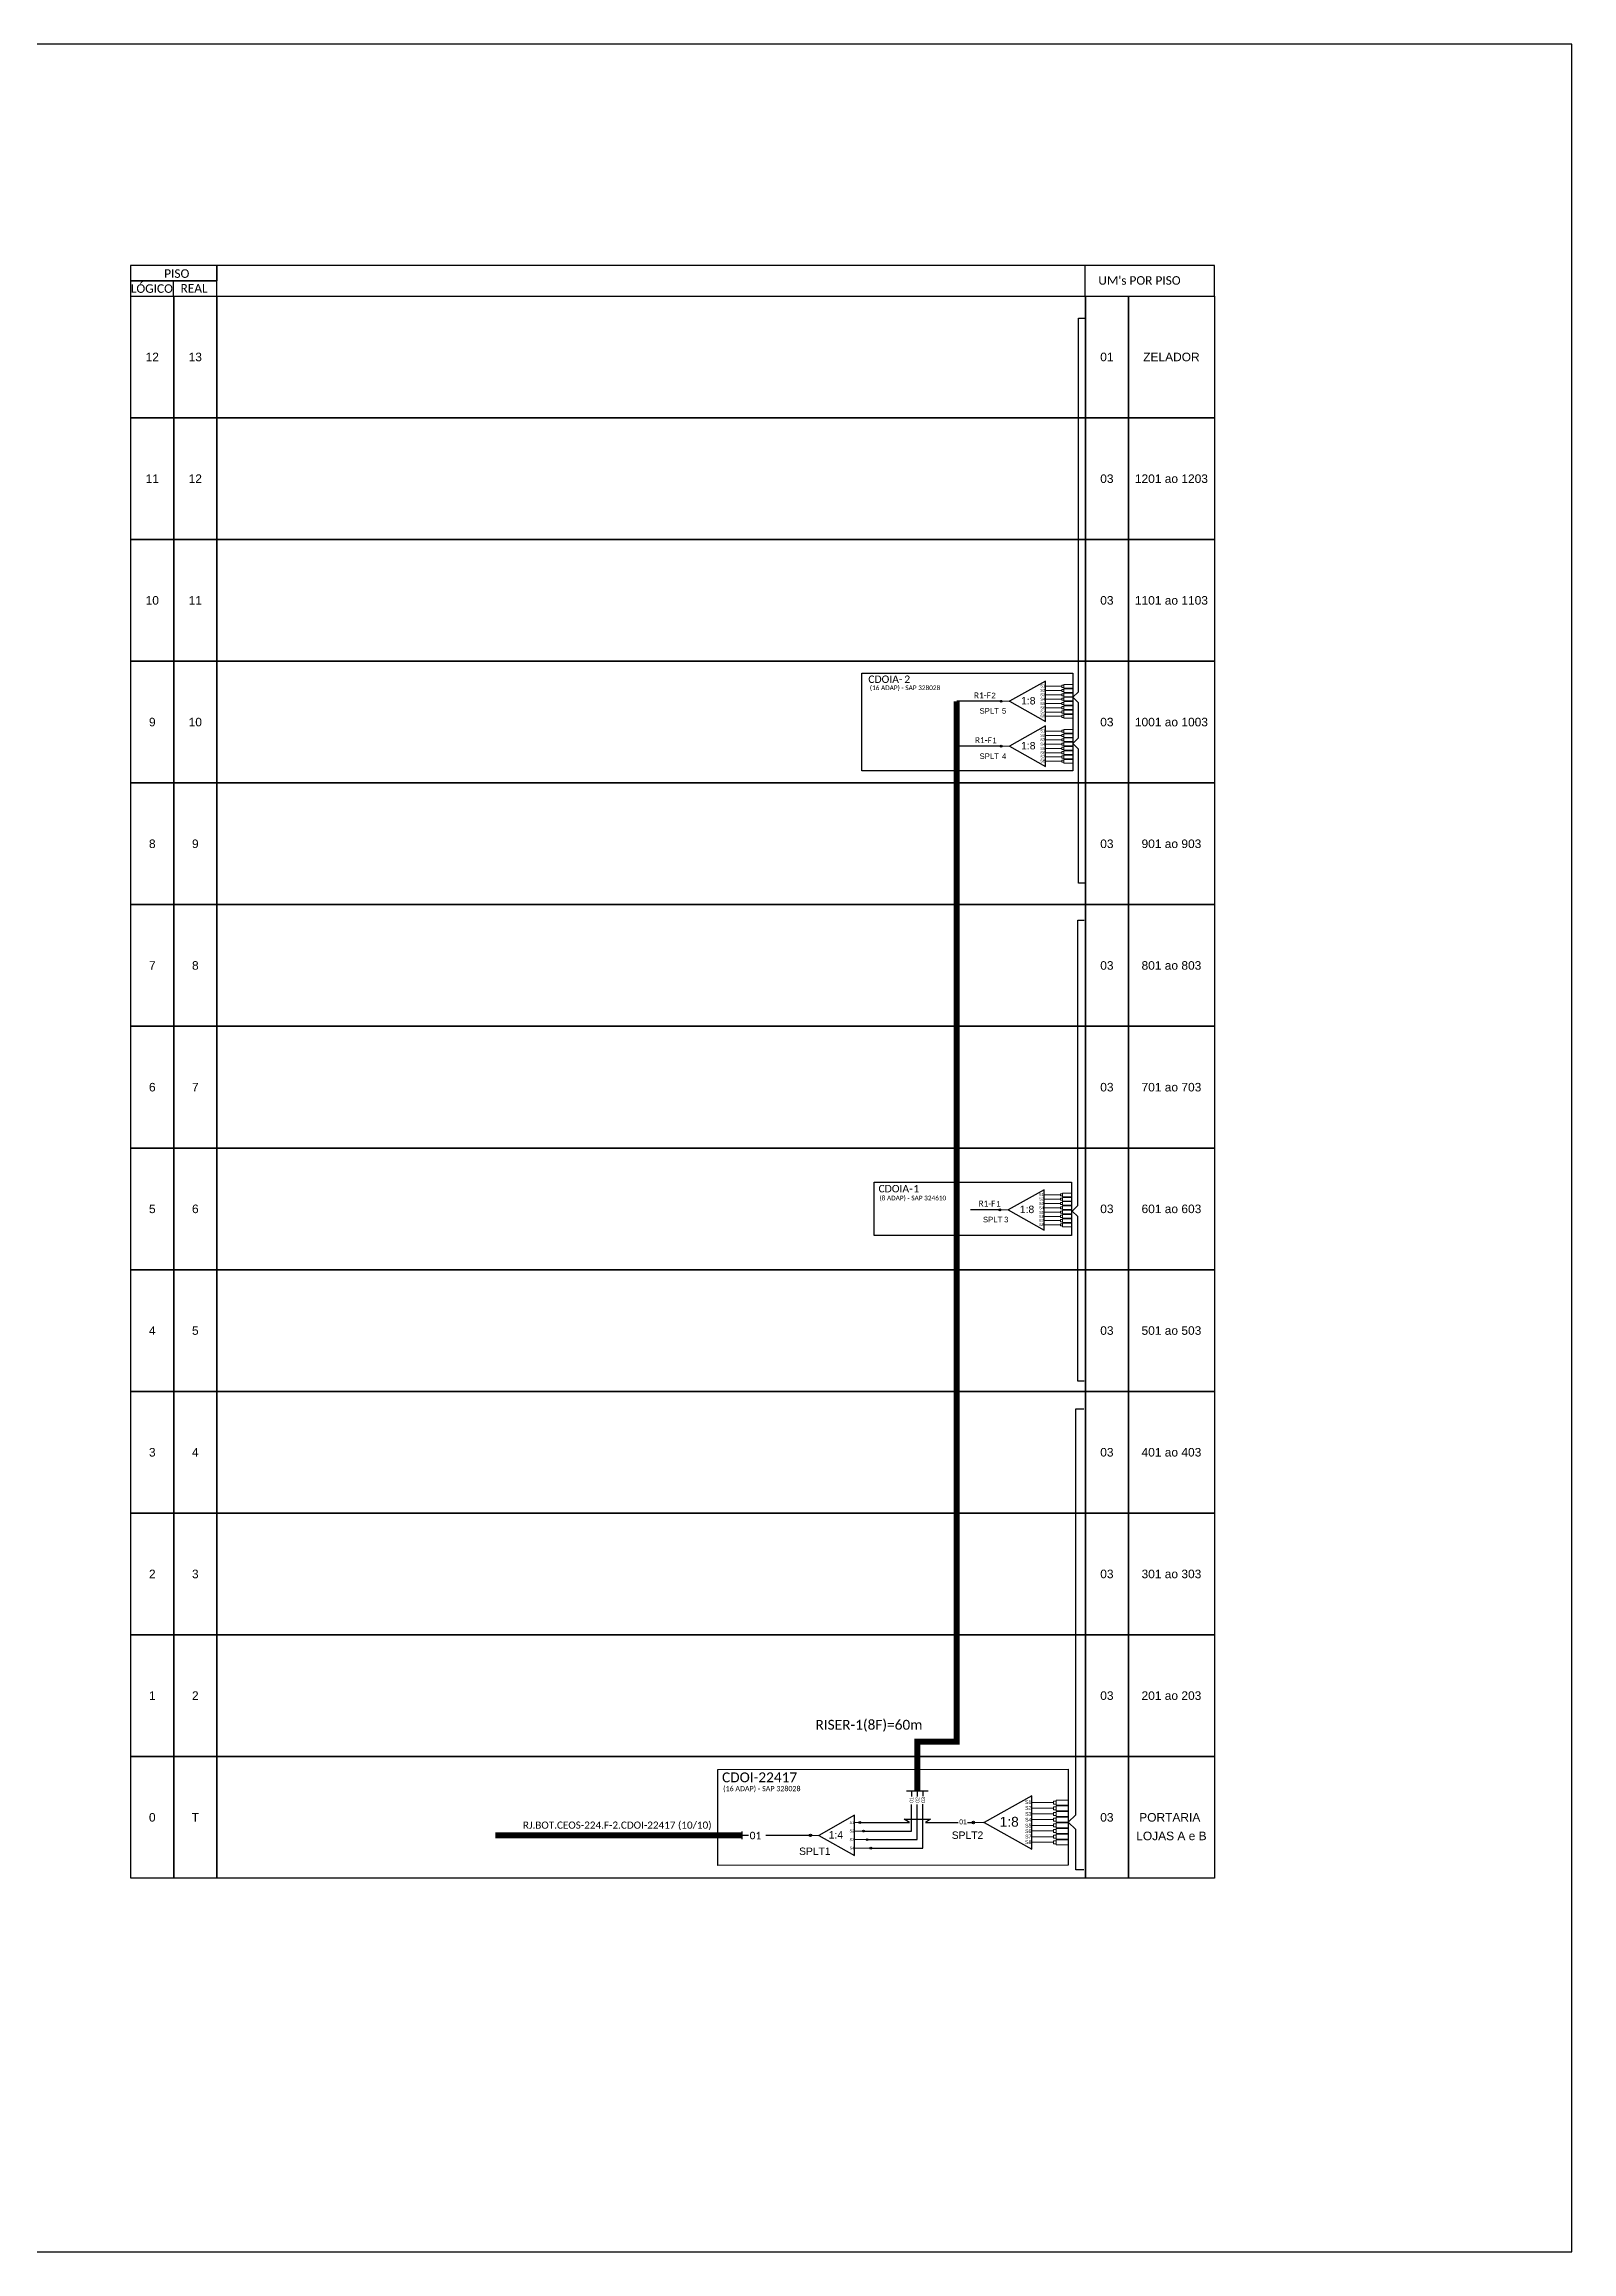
# Model space of a CAD drawing. Extents: x -89 to 2622484776, y -1852823961 to 1299.
# Drawn here: x 1233 to 1644, y 705 to 1299 of the extents above; entities that cross this region are included whole.
import ezdxf
from ezdxf.enums import TextEntityAlignment as Align

# ---------------------------------------------------------------- set-up
doc = ezdxf.new("R2010")
doc.units = 0
doc.styles.add('ARIAL', font='arial.ttf')
doc.styles.add('WMF-Calibri0', font='calibri.ttf')

# ---------------------------------------------------------------- blocks, each defined once
blk = doc.blocks.new('SPLT_1-4_DIV_DIR')
h = blk.add_hatch(color=3)
h.dxf.hatch_style = 1
edge = h.paths.add_edge_path()
edge.add_arc((13.27, 3.47), 0.242, 0, 360)
h = blk.add_hatch(color=3)
h.dxf.hatch_style = 1
edge = h.paths.add_edge_path()
edge.add_arc((14.27, 1.17), 0.242, 0, 360)
h = blk.add_hatch(color=3)
h.dxf.hatch_style = 1
edge = h.paths.add_edge_path()
edge.add_arc((15.27, -1.14), 0.242, 0, 360)
h = blk.add_hatch(color=3)
h.dxf.hatch_style = 1
edge = h.paths.add_edge_path()
edge.add_arc((16.27, -3.45), 0.242, 0, 360)
at = {"color": 1, "lineweight": 0}
blk.add_lwpolyline([(2.22, 0), (0, 0)], dxfattribs=at)
at = {"color": 1}
blk.add_lwpolyline([(11.89, 5.45), (2.22, 0), (11.89, -5.45), (11.89, 5.45)], dxfattribs=at)
at = {"color": 7, "lineweight": 0}
for points in [[(13.27, 3.47), (11.89, 3.47)], [(11.89, 1.17), (14.27, 1.17)], [(11.89, -1.14), (15.27, -1.14)], [(11.89, -3.45), (16.27, -3.45)]]:
    blk.add_lwpolyline(points, dxfattribs=at)
at = {"color": 3}
for centre in [(13.27, 3.47), (14.27, 1.17), (15.27, -1.14), (16.27, -3.45)]:
    blk.add_circle(centre, 0.242, dxfattribs=at)
at = {"color": 1, "style": 'ARIAL'}
for s, height, p in [('1:4', 2, (4.91, -0.85)), ('S1', 0.75, (10.52, 3.07)), ('S2', 0.75, (10.52, 0.81)), ('S3', 0.75, (10.52, -1.54)), ('S4', 0.75, (10.52, -3.8))]:
    blk.add_text(s, height=height, dxfattribs=at).set_placement(p)
blk = doc.blocks.new('SPLT_1-8_SC-APC')
at = {"color": 1}
blk.add_lwpolyline([(-7.37, -2.1), (-17.04, -7.55), (-7.37, -13), (-7.37, -2.1)], dxfattribs=at)
at = {"color": 3, "lineweight": 0}
for points in [[(-2.99, -3.51), (-7.37, -3.51)], [(-7.37, -4.66), (-2.99, -4.66)], [(-7.37, -5.82), (-2.99, -5.82)], [(-2.41, -3.02), (-2.41, -4)], [(-2.41, -3.02), (0, -3.02)], [(-2.41, -4), (0, -4)], [(-2.41, -4.17), (-2.41, -5.16)], [(-2.41, -4.17), (0, -4.17)], [(-2.41, -5.16), (0, -5.16)], [(-2.41, -5.32), (-2.41, -6.31)], [(-2.41, -5.32), (0, -5.32)], [(-7.37, -6.97), (-2.99, -6.97)], [(-7.37, -8.12), (-2.99, -8.12)], [(-7.37, -9.28), (-2.99, -9.28)], [(-7.37, -10.43), (-2.99, -10.43)], [(-7.37, -11.58), (-2.99, -11.58)], [(-2.41, -6.31), (0, -6.31)], [(-2.41, -6.48), (-2.41, -7.46)], [(-2.41, -6.48), (0, -6.48)], [(-2.41, -7.46), (0, -7.46)], [(-2.41, -7.63), (-2.41, -8.62)], [(-2.41, -7.63), (0, -7.63)], [(-2.41, -8.62), (0, -8.62)], [(-2.41, -8.78), (-2.41, -9.77)], [(-2.41, -8.78), (0, -8.78)], [(-2.41, -9.77), (0, -9.77)], [(-2.41, -9.94), (-2.41, -10.92)], [(-2.41, -9.94), (0, -9.94)], [(-2.41, -10.92), (0, -10.92)], [(-2.41, -11.09), (-2.41, -12.08)], [(-2.41, -11.09), (0, -11.09)], [(-2.41, -12.08), (0, -12.08)]]:
    blk.add_lwpolyline(points, dxfattribs=at)
for points in [[(-2.99, -3.22), (-2.41, -3.22), (-2.41, -3.8), (-2.99, -3.8)], [(-2.99, -4.38), (-2.41, -4.38), (-2.41, -4.95), (-2.99, -4.95)], [(-2.99, -5.53), (-2.41, -5.53), (-2.41, -6.1), (-2.99, -6.1)], [(-2.99, -6.68), (-2.41, -6.68), (-2.41, -7.26), (-2.99, -7.26)], [(-2.99, -7.84), (-2.41, -7.84), (-2.41, -8.41), (-2.99, -8.41)], [(-2.99, -8.99), (-2.41, -8.99), (-2.41, -9.56), (-2.99, -9.56)], [(-2.99, -10.14), (-2.41, -10.14), (-2.41, -10.72), (-2.99, -10.72)], [(-2.99, -11.3), (-2.41, -11.3), (-2.41, -11.87), (-2.99, -11.87)]]:
    blk.add_lwpolyline(points, close=True, dxfattribs=at)
at = {"color": 1, "lineweight": 0}
blk.add_lwpolyline([(-17.04, -7.55), (-19.26, -7.55)], dxfattribs=at)
at = {"color": 1, "style": 'ARIAL'}
for s, height, p in [('S1', 0.75, (-8.74, -3.78)), ('S2', 0.75, (-8.74, -4.97)), ('S3', 0.75, (-8.74, -6.18)), ('1:8', 2, (-13.91, -8.4)), ('S4', 0.75, (-8.74, -7.36)), ('S5', 0.75, (-8.74, -8.57)), ('S6', 0.75, (-8.74, -9.69)), ('S7', 0.75, (-8.74, -10.78)), ('S8', 0.75, (-8.74, -11.9))]:
    blk.add_text(s, height=height, dxfattribs=at).set_placement(p)

msp = doc.modelspace()

# ---------------------------------------------------------------- hatches: boundary and pattern name
h = msp.add_hatch(color=3)
h.dxf.hatch_style = 1
edge = h.paths.add_edge_path()
edge.add_arc((1490.26, 1122.21), 0.256, 0, 360)
h = msp.add_hatch(color=3)
h.dxf.hatch_style = 1
edge = h.paths.add_edge_path()
edge.add_arc((1490.26, 1110.12), 0.256, 0, 360)
h = msp.add_hatch(color=3)
h.dxf.hatch_style = 1
edge = h.paths.add_edge_path()
edge.add_arc((1489.92, 985.36), 0.256, 0, 360)
h = msp.add_hatch(color=3)
h.dxf.hatch_style = 1
edge = h.paths.add_edge_path()
edge.add_arc((1482.77, 820.55), 0.339, 0, 360)

# ---------------------------------------------------------------- linework, layer by layer
at = {"color": 5}
for p, q in [((1466.14, 829.03), (1466.14, 827.58)), ((1467.67, 829.03), (1467.67, 827.58)), ((1469.22, 829.04), (1469.22, 827.59))]:
    msp.add_line(p, q, dxfattribs=at)
for points in [[(805.18, 705.02), (1643.75, 705.02), (1643.75, 1299.02), (805.18, 1299.02), (805.18, 705.02)], [(1279.25, 1231.23), (1547.62, 1231.23), (1547.62, 1239.45), (1279.25, 1239.45), (1279.25, 1239.45), (1279.25, 1235.34)], [(1512.87, 1231.23), (1512.87, 1239.45)], [(1267.68, 1231.23), (1267.68, 1235.34)]]:
    msp.add_lwpolyline(points)
for points in [[(1256.11, 1235.34), (1279.25, 1235.34), (1279.25, 1239.45), (1256.11, 1239.45)], [(1256.11, 1231.23), (1279.25, 1231.23), (1279.25, 1235.34), (1256.11, 1235.34)], [(1256.14, 1231.23), (1267.72, 1231.23), (1267.72, 1198.49), (1256.14, 1198.49)], [(1267.72, 1231.23), (1279.29, 1231.23), (1279.29, 1198.49), (1267.72, 1198.49)], [(1279.29, 1231.23), (1512.91, 1231.23), (1512.91, 1198.49), (1279.29, 1198.49)], [(1512.91, 1231.23), (1524.48, 1231.23), (1524.48, 1198.49), (1512.91, 1198.49)], [(1524.48, 1231.23), (1547.62, 1231.23), (1547.62, 1198.49), (1524.48, 1198.49)], [(1256.14, 1198.49), (1267.72, 1198.49), (1267.72, 1165.74), (1256.14, 1165.74)], [(1267.72, 1198.49), (1279.29, 1198.49), (1279.29, 1165.74), (1267.72, 1165.74)], [(1279.29, 1198.49), (1512.91, 1198.49), (1512.91, 1165.74), (1279.29, 1165.74)], [(1512.91, 1198.49), (1524.48, 1198.49), (1524.48, 1165.74), (1512.91, 1165.74)], [(1524.48, 1198.49), (1547.62, 1198.49), (1547.62, 1165.74), (1524.48, 1165.74)], [(1256.14, 1165.74), (1267.72, 1165.74), (1267.72, 1133), (1256.14, 1133)], [(1267.72, 1165.74), (1279.29, 1165.74), (1279.29, 1133), (1267.72, 1133)], [(1279.29, 1165.74), (1512.91, 1165.74), (1512.91, 1133), (1279.29, 1133)], [(1512.91, 1165.74), (1524.48, 1165.74), (1524.48, 1133), (1512.91, 1133)], [(1524.48, 1165.74), (1547.62, 1165.74), (1547.62, 1133), (1524.48, 1133)], [(1256.14, 1133), (1267.72, 1133), (1267.72, 1100.25), (1256.14, 1100.25)], [(1267.72, 1133), (1279.29, 1133), (1279.29, 1100.25), (1267.72, 1100.25)], [(1279.29, 1133), (1512.91, 1133), (1512.91, 1100.25), (1279.29, 1100.25)], [(1512.91, 1133), (1524.48, 1133), (1524.48, 1100.25), (1512.91, 1100.25)], [(1524.48, 1133), (1547.62, 1133), (1547.62, 1100.25), (1524.48, 1100.25)], [(1256.14, 1100.25), (1267.72, 1100.25), (1267.72, 1067.51), (1256.14, 1067.51)], [(1267.72, 1100.25), (1279.29, 1100.25), (1279.29, 1067.51), (1267.72, 1067.51)], [(1279.29, 1100.25), (1512.91, 1100.25), (1512.91, 1067.51), (1279.29, 1067.51)], [(1512.91, 1100.25), (1524.48, 1100.25), (1524.48, 1067.51), (1512.91, 1067.51)], [(1524.48, 1100.25), (1547.62, 1100.25), (1547.62, 1067.51), (1524.48, 1067.51)], [(1256.14, 1067.51), (1267.72, 1067.51), (1267.72, 1034.77), (1256.14, 1034.77)], [(1267.72, 1067.51), (1279.29, 1067.51), (1279.29, 1034.77), (1267.72, 1034.77)], [(1279.29, 1067.51), (1512.91, 1067.51), (1512.91, 1034.77), (1279.29, 1034.77)], [(1512.91, 1067.51), (1524.48, 1067.51), (1524.48, 1034.77), (1512.91, 1034.77)], [(1524.48, 1067.51), (1547.62, 1067.51), (1547.62, 1034.77), (1524.48, 1034.77)], [(1256.14, 1034.77), (1267.72, 1034.77), (1267.72, 1002.02), (1256.14, 1002.02)], [(1267.72, 1034.77), (1279.29, 1034.77), (1279.29, 1002.02), (1267.72, 1002.02)], [(1279.29, 1034.77), (1512.91, 1034.77), (1512.91, 1002.02), (1279.29, 1002.02)], [(1512.91, 1034.77), (1524.48, 1034.77), (1524.48, 1002.02), (1512.91, 1002.02)], [(1524.48, 1034.77), (1547.62, 1034.77), (1547.62, 1002.02), (1524.48, 1002.02)], [(1256.14, 1002.02), (1267.72, 1002.02), (1267.72, 969.28), (1256.14, 969.28)], [(1267.72, 1002.02), (1279.29, 1002.02), (1279.29, 969.28), (1267.72, 969.28)], [(1279.29, 1002.02), (1512.91, 1002.02), (1512.91, 969.28), (1279.29, 969.28)], [(1512.91, 1002.02), (1524.48, 1002.02), (1524.48, 969.28), (1512.91, 969.28)], [(1524.48, 1002.02), (1547.62, 1002.02), (1547.62, 969.28), (1524.48, 969.28)], [(1256.14, 969.28), (1267.72, 969.28), (1267.72, 936.54), (1256.14, 936.54)], [(1267.72, 969.28), (1279.29, 969.28), (1279.29, 936.54), (1267.72, 936.54)], [(1279.29, 969.28), (1512.91, 969.28), (1512.91, 936.54), (1279.29, 936.54)], [(1512.91, 969.28), (1524.48, 969.28), (1524.48, 936.54), (1512.91, 936.54)], [(1524.48, 969.28), (1547.62, 969.28), (1547.62, 936.54), (1524.48, 936.54)], [(1256.14, 936.54), (1267.72, 936.54), (1267.72, 903.79), (1256.14, 903.79)], [(1267.72, 936.54), (1279.29, 936.54), (1279.29, 903.79), (1267.72, 903.79)], [(1279.29, 936.54), (1512.91, 936.54), (1512.91, 903.79), (1279.29, 903.79)], [(1512.91, 936.54), (1524.48, 936.54), (1524.48, 903.79), (1512.91, 903.79)], [(1524.48, 936.54), (1547.62, 936.54), (1547.62, 903.79), (1524.48, 903.79)], [(1256.14, 903.79), (1267.72, 903.79), (1267.72, 871.05), (1256.14, 871.05)], [(1267.72, 903.79), (1279.29, 903.79), (1279.29, 871.05), (1267.72, 871.05)], [(1279.29, 903.79), (1512.91, 903.79), (1512.91, 871.05), (1279.29, 871.05)], [(1512.91, 903.79), (1524.48, 903.79), (1524.48, 871.05), (1512.91, 871.05)], [(1524.48, 903.79), (1547.62, 903.79), (1547.62, 871.05), (1524.48, 871.05)], [(1256.14, 871.05), (1267.72, 871.05), (1267.72, 838.3), (1256.14, 838.3)], [(1267.72, 871.05), (1279.29, 871.05), (1279.29, 838.3), (1267.72, 838.3)], [(1279.29, 871.05), (1512.91, 871.05), (1512.91, 838.3), (1279.29, 838.3)], [(1512.91, 871.05), (1524.48, 871.05), (1524.48, 838.3), (1512.91, 838.3)], [(1524.48, 871.05), (1547.62, 871.05), (1547.62, 838.3), (1524.48, 838.3)], [(1256.14, 838.3), (1267.72, 838.3), (1267.72, 805.56), (1256.14, 805.56)], [(1267.72, 838.3), (1279.29, 838.3), (1279.29, 805.56), (1267.72, 805.56)], [(1279.29, 838.3), (1512.91, 838.3), (1512.91, 805.56), (1279.29, 805.56)], [(1512.91, 838.3), (1524.48, 838.3), (1524.48, 805.56), (1512.91, 805.56)], [(1524.48, 838.3), (1547.62, 838.3), (1547.62, 805.56), (1524.48, 805.56)]]:
    msp.add_lwpolyline(points, close=True)
at = {"color": 3}
for points in [[(1512.74, 1073.32), (1511.09, 1073.32), (1511.09, 1103.71), (1511.09, 1103.71), (1511.09, 1109.37), (1509.52, 1110.88), (1511.09, 1112.38), (1511.09, 1116.11), (1511.09, 1116.11), (1511.09, 1121.78), (1509.52, 1123.28), (1511.09, 1124.79), (1511.09, 1225.32), (1512.74, 1225.32)], [(1512.54, 939.32), (1510.89, 939.32), (1510.89, 983.55), (1509.32, 985.06), (1510.89, 986.57), (1510.89, 1063.32), (1512.54, 1063.32)], [(1512.51, 807.82), (1510.32, 807.82), (1510.33, 818.66), (1508.25, 820.66), (1510.33, 822.65), (1510.33, 931.82), (1512.51, 931.82)], [(1452.22, 820.55), (1465.56, 820.55), (1464.14, 821.41), (1471.29, 821.41), (1469.9, 820.55), (1478.69, 820.55)], [(1481.19, 820.55), (1482.77, 820.55)], [(1422.32, 817.07), (1420.54, 817.07)], [(1438.95, 817.07), (1426.93, 817.07)]]:
    msp.add_lwpolyline(points, dxfattribs=at)
at = {"color": 1}
for points in [[(1509.52, 1105.87), (1509.52, 1105.87), (1509.52, 1103.49), (1452.77, 1103.49), (1452.77, 1129.76), (1456.39, 1129.76)], [(1498.5, 827.75), (1485.72, 820.55), (1498.5, 813.34), (1498.5, 827.75)], [(1420.54, 818.12), (1420.54, 816.03)]]:
    msp.add_lwpolyline(points, dxfattribs=at)
for points in [[(1452.77, 1129.76), (1509.52, 1129.76), (1509.52, 1103.49), (1452.77, 1103.49)], [(1456.08, 992.81), (1509.21, 992.81), (1509.21, 978.49), (1456.08, 978.49)], [(1414.04, 834.82), (1508.25, 834.88), (1508.25, 809.04), (1414.04, 808.99)]]:
    msp.add_lwpolyline(points, close=True, dxfattribs=at)
at = {"color": 5, "const_width": 1.6}
msp.add_lwpolyline([(1478.3, 1122.21), (1478.3, 842.32), (1467.67, 842.32), (1467.67, 829.03)], dxfattribs=at)
at = {"color": 5}
for points in [[(1490.26, 1122.21), (1478.3, 1122.21)], [(1490.26, 1110.12), (1478.3, 1110.12)], [(1489.92, 985.36), (1482.05, 985.36)], [(1464.82, 829.04), (1470.6, 829.04)], [(1453.22, 818.24), (1466.11, 818.24), (1466.14, 825.43)], [(1454.22, 815.93), (1467.67, 815.93), (1467.67, 825.43)], [(1455.22, 813.63), (1469.22, 813.63), (1469.22, 825.44)]]:
    msp.add_lwpolyline(points, dxfattribs=at)
at = {"color": 3, "lineweight": 0}
for points in [[(1504.29, 825.88), (1498.5, 825.88)], [(1505.06, 826.54), (1505.06, 825.23)], [(1505.06, 826.54), (1508.25, 826.54)], [(1498.5, 824.36), (1504.29, 824.36)], [(1498.5, 822.83), (1504.29, 822.83)], [(1498.5, 821.31), (1504.29, 821.31)], [(1498.5, 819.78), (1504.29, 819.78)], [(1505.06, 825.23), (1508.25, 825.23)], [(1505.06, 825.01), (1505.06, 823.71)], [(1505.06, 825.01), (1508.25, 825.01)], [(1505.06, 823.71), (1508.25, 823.71)], [(1505.06, 823.49), (1505.06, 822.18)], [(1505.06, 823.49), (1508.25, 823.49)], [(1505.06, 822.18), (1508.25, 822.18)], [(1505.06, 821.96), (1505.06, 820.66)], [(1505.06, 821.96), (1508.25, 821.96)], [(1505.06, 820.66), (1508.25, 820.66)], [(1505.06, 820.44), (1505.06, 819.13)], [(1505.06, 820.44), (1508.25, 820.44)], [(1498.5, 818.26), (1504.29, 818.26)], [(1498.5, 816.73), (1504.29, 816.73)], [(1498.5, 815.21), (1504.29, 815.21)], [(1505.06, 819.13), (1508.25, 819.13)], [(1505.06, 818.91), (1505.06, 817.61)], [(1505.06, 818.91), (1508.25, 818.91)], [(1505.06, 817.61), (1508.25, 817.61)], [(1505.06, 817.39), (1505.06, 816.08)], [(1505.06, 817.39), (1508.25, 817.39)], [(1505.06, 816.08), (1508.25, 816.08)], [(1505.06, 815.86), (1505.06, 814.56)], [(1505.06, 815.86), (1508.25, 815.86)], [(1505.06, 814.56), (1508.25, 814.56)]]:
    msp.add_lwpolyline(points, dxfattribs=at)
for points in [[(1504.29, 826.26), (1505.06, 826.26), (1505.06, 825.51), (1504.29, 825.51)], [(1504.29, 824.74), (1505.06, 824.74), (1505.06, 823.98), (1504.29, 823.98)], [(1504.29, 823.21), (1505.06, 823.21), (1505.06, 822.46), (1504.29, 822.46)], [(1504.29, 821.69), (1505.06, 821.69), (1505.06, 820.93), (1504.29, 820.93)], [(1504.29, 820.16), (1505.06, 820.16), (1505.06, 819.4), (1504.29, 819.4)], [(1504.29, 818.64), (1505.06, 818.64), (1505.06, 817.88), (1504.29, 817.88)], [(1504.29, 817.11), (1505.06, 817.11), (1505.06, 816.35), (1504.29, 816.35)], [(1504.29, 815.59), (1505.06, 815.59), (1505.06, 814.83), (1504.29, 814.83)]]:
    msp.add_lwpolyline(points, close=True, dxfattribs=at)
at = {"color": 1, "lineweight": 0}
msp.add_lwpolyline([(1485.72, 820.55), (1482.77, 820.55)], dxfattribs=at)
at = {"color": 1, "const_width": 1.6}
msp.add_lwpolyline([(1354.2, 817.08), (1420.54, 817.07)], dxfattribs=at)
at = {"color": 3}
for centre, radius in [((1490.26, 1122.21), 0.256), ((1490.26, 1110.12), 0.256), ((1489.92, 985.36), 0.256), ((1482.77, 820.55), 0.339), ((1438.95, 817.07), 0.339)]:
    msp.add_circle(centre, radius, dxfattribs=at)
for p in [(1256.14, 1231.23), (1256.14, 1198.49), (1256.14, 1165.74), (1256.14, 1133), (1492.48, 1122.21), (1256.14, 1100.25), (1256.14, 1067.51), (1256.14, 1034.77), (1256.14, 1002.02), (1256.14, 969.28), (1256.14, 936.54), (1256.14, 903.79), (1256.14, 871.05), (1256.14, 838.3), (1485.72, 820.55)]:
    msp.add_point(p)
at = {"color": 3, "linetype": 'Continuous'}
for points in [[(1438.71, 816.83), (1438.61, 817.07), (1438.71, 817.31)], [(1438.95, 816.73), (1438.71, 817.31), (1438.95, 817.41)], [(1438.71, 816.83), (1438.71, 817.31), (1438.95, 816.73)], [(1438.95, 816.73), (1438.95, 817.41), (1439.19, 816.83)], [(1439.19, 816.83), (1438.95, 817.41), (1439.19, 817.31)], [(1439.19, 816.83), (1439.19, 817.31), (1439.29, 817.07)]]:
    msp.add_solid(points, dxfattribs=at)

# ---------------------------------------------------------------- block references
at = {"color": 3}
for p in [(1509.52, 1129.76), (1509.52, 1117.67), (1509.18, 992.91)]:
    msp.add_blockref('SPLT_1-8_SC-APC', p, dxfattribs=at)
msp.add_blockref('SPLT_1-4_DIV_DIR', (1438.95, 817.07))

# ---------------------------------------------------------------- texts
at = {"style": 'WMF-Calibri0'}
for s, height, p in [('     PISO', 2.3, (1261.07, 1236.15)), ("UM's POR PISO", 2.3, (1516.4, 1234.29)), ('  LÓGICO', 2.3, (1254.53, 1232.12)), ('    REAL', 2.3, (1266.29, 1232.18)), ('01', 2, (1422.59, 816.04))]:
    msp.add_text(s, height=height, dxfattribs=at).set_placement(p)
at = {"style": 'ARIAL'}
for s, height, p in [('12', 2.3, (1261.93, 1214.86)), ('13', 2.3, (1273.5, 1214.86)), ('01', 2.3, (1518.69, 1214.86)), ('ZELADOR', 2.3, (1536.05, 1214.86)), ('11', 2.3, (1261.93, 1182.11)), ('12', 2.3, (1273.5, 1182.11)), ('03', 2.3, (1518.69, 1182.11)), ('1201 ao 1203', 2.3, (1536.05, 1182.11)), ('10', 2.3, (1261.93, 1149.37)), ('11', 2.3, (1273.5, 1149.37)), ('03', 2.3, (1518.69, 1149.37)), ('1101 ao 1103', 2.3, (1536.05, 1149.37)), ('9', 2.3, (1261.93, 1116.63)), ('10', 2.3, (1273.5, 1116.63)), ('03', 2.3, (1518.69, 1116.63)), ('1001 ao 1003', 2.3, (1536.05, 1116.63)), ('8', 2.3, (1261.93, 1083.88)), ('9', 2.3, (1273.5, 1083.88)), ('03', 2.3, (1518.69, 1083.88)), ('901 ao 903', 2.3, (1536.05, 1083.88)), ('7', 2.3, (1261.93, 1051.14)), ('8', 2.3, (1273.5, 1051.14)), ('03', 2.3, (1518.69, 1051.14)), ('801 ao 803', 2.3, (1536.05, 1051.14)), ('6', 2.3, (1261.93, 1018.39)), ('7', 2.3, (1273.5, 1018.39)), ('03', 2.3, (1518.69, 1018.39)), ('701 ao 703', 2.3, (1536.05, 1018.39)), ('5', 2.3, (1261.93, 985.65)), ('6', 2.3, (1273.5, 985.65)), ('03', 2.3, (1518.69, 985.65)), ('601 ao 603', 2.3, (1536.05, 985.65)), ('4', 2.3, (1261.93, 952.91)), ('5', 2.3, (1273.5, 952.91)), ('03', 2.3, (1518.69, 952.91)), ('501 ao 503', 2.3, (1536.05, 952.91)), ('3', 2.3, (1261.93, 920.16)), ('4', 2.3, (1273.5, 920.16)), ('03', 2.3, (1518.69, 920.16)), ('401 ao 403', 2.3, (1536.05, 920.16)), ('2', 2.3, (1261.93, 887.42)), ('3', 2.3, (1273.5, 887.42)), ('03', 2.3, (1518.69, 887.42)), ('301 ao 303', 2.3, (1536.05, 887.42)), ('1', 2.3, (1261.93, 854.68)), ('2', 2.3, (1273.5, 854.68)), ('03', 2.3, (1518.69, 854.68)), ('201 ao 203', 2.3, (1536.05, 854.68)), ('0', 2.3, (1261.93, 821.93)), ('T', 2.3, (1273.5, 821.93)), ('01', 1.323, (1480, 820.72)), ('03', 2.3, (1518.69, 821.93)), ('PORTARIA ', 2.3, (1536.05, 821.93)), ('LOJAS A e B', 2.3, (1536.05, 816.93))]:
    msp.add_text(s, height=height, dxfattribs=at).set_placement(p, align=Align.MIDDLE_CENTER)
at = {"color": 1}
for s, height, style, p in [('CDOIA-', 2, 'WMF-Calibri0', (1454.52, 1127.15)), ('2', 2, 'WMF-Calibri0', (1464.2, 1127.15)), ('CDOIA-', 2, 'WMF-Calibri0', (1457.26, 990.09)), ('1', 2, 'WMF-Calibri0', (1466.64, 990.09)), ('CDOI-22417', 2.646, 'WMF-Calibri0', (1415.17, 831.37)), ('S1', 0.992, 'ARIAL', (1496.69, 825.53)), ('RJ.BOT.CEOS-224.F-2.CDOI-22417 (10/10)', 1.92, 'WMF-Calibri0', (1361.62, 818.88)), ('1:8', 2.646, 'ARIAL', (1489.85, 819.42)), ('S2', 0.992, 'ARIAL', (1496.69, 823.96)), ('S3', 0.992, 'ARIAL', (1496.69, 822.36)), ('S4', 0.992, 'ARIAL', (1496.69, 820.8)), ('S5', 0.992, 'ARIAL', (1496.69, 819.2)), ('S6', 0.992, 'ARIAL', (1496.69, 817.71)), ('S7', 0.992, 'ARIAL', (1496.69, 816.26)), ('S8', 0.992, 'ARIAL', (1496.69, 814.78))]:
    msp.add_text(s, height=height, dxfattribs=dict(at, style=style)).set_placement(p)
at = {"color": 1, "style": 'WMF-Calibri0'}
for s, height, p in [('(16 ADAP) - SAP 328028', 1.25, (1464.4, 1125.22)), ('(8 ADAP) - SAP 324610', 1.25, (1466.5, 987.94)), ('(16 ADAP) - SAP 328028', 1.375, (1425.88, 828.97))]:
    msp.add_text(s, height=height, dxfattribs=at).set_placement(p, align=Align.CENTER)
at = {"color": 5, "style": 'WMF-Calibri0'}
for s, height, p in [('R1-F', 1.6, (1482.95, 1123)), ('R1-F', 1.6, (1483.21, 1110.96)), ('R1-F', 1.6, (1484.18, 986.28)), ('RISER-1(8F)=60m', 2.6457, (1440.3, 845.52))]:
    msp.add_text(s, height=height, dxfattribs=at).set_placement(p)
at = {"color": 5, "style": 'ARIAL'}
for s, p in [('2', (1488.22, 1123.02)), ('1', (1488.5, 1110.92)), ('1', (1489.54, 986.25))]:
    msp.add_text(s, height=1.5, dxfattribs=at).set_placement(p, align=Align.CENTER)
at = {"color": 7, "style": 'ARIAL'}
for s, p in [('SPLT', (1487.04, 1118.88)), ('5', (1491.04, 1118.88)), ('SPLT', (1487.04, 1106.69)), ('4', (1491.04, 1106.69)), ('SPLT', (1487.96, 982.02)), ('3', (1491.63, 982.02))]:
    msp.add_text(s, height=1.5, dxfattribs=at).set_placement(p, align=Align.CENTER)
at = {"style": 'ARIAL'}
for s, p in [('01', (1466.13, 826.59)), ('02', (1467.75, 826.59)), ('03', (1469.3, 826.6))]:
    msp.add_text(s, height=0.992, rotation=90, dxfattribs=at).set_placement(p, align=Align.MIDDLE_CENTER)
for s, p in [('SPLT1', (1440.14, 811.82)), ('SPLT2', (1481.2, 816.14))]:
    msp.add_text(s, height=1.984, dxfattribs=at).set_placement(p, align=Align.CENTER)

doc.saveas('drawing.dxf')
